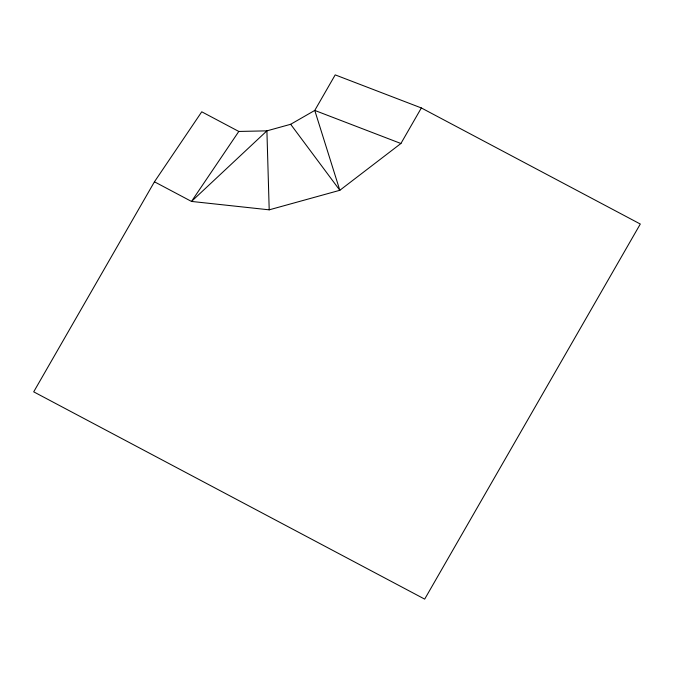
<?xml version="1.0" encoding="UTF-8"?>
<svg xmlns="http://www.w3.org/2000/svg" width="674" height="674" viewBox="0 0 674 674"><rect width="100%" height="100%" fill="white"/><g stroke="black" fill="none" stroke-linecap="round" stroke-linejoin="round"><path stroke-width="1.01" d="M154.447 181.795L33.7 391.838L424.679 599.119L640.3 224.029L421.351 107.95L335.205 74.881L314.766 110.426L290.663 124.286L266.904 130.857L238.807 131.447L201.753 111.8L154.447 181.795L191.5 201.433L269.204 209.833L339.831 190.295L400.912 143.503L421.351 107.95M238.807 131.447L191.5 201.433L266.904 130.857L269.204 209.833M400.912 143.503L314.766 110.426L339.831 190.295L290.663 124.286"/></g></svg>
